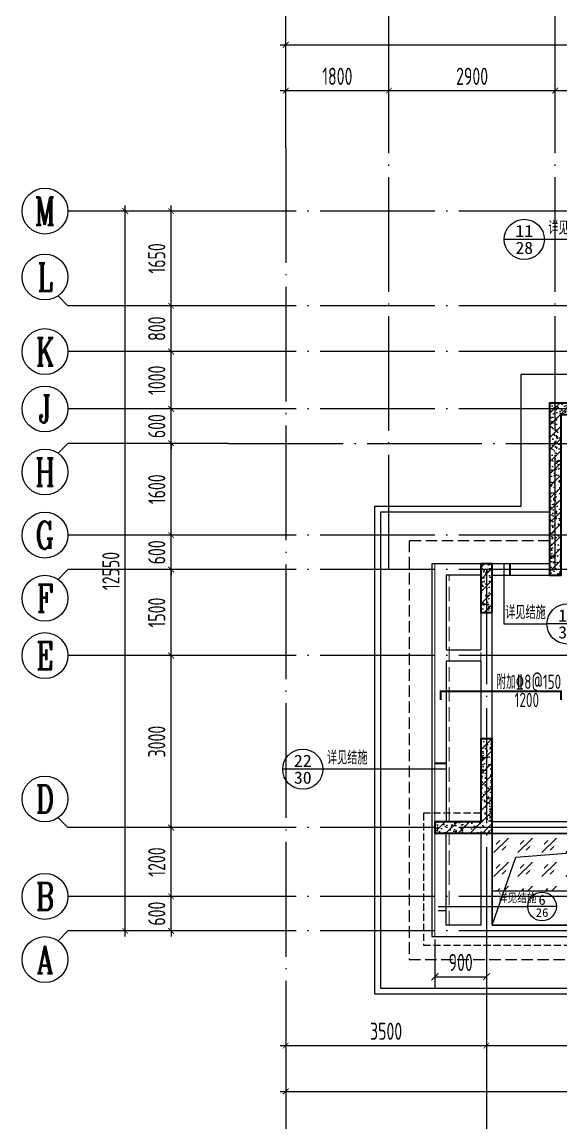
# Model space of a CAD drawing. Extents: x -668857 to 185752, y -270966 to 286822.
# Drawn here: x -210135 to -200735, y -217713 to -198517 of the extents above; entities that cross this region are included whole.
import ezdxf
from ezdxf.enums import TextEntityAlignment as Align

# ---------------------------------------------------------------- set-up
doc = ezdxf.new("R2010")
doc.units = 0
doc.header["$LTSCALE"] = 1000
for name, pattern in [('#P_--_20B1_001_t3$0$DASH', [0.35, 0.25, -0.1]), ('__DASH', [0.35, 0.25, -0.1]), ('DASH', [0.35, 0.25, -0.1]), ('DOTE', [2.42, 2, -0.2, 0.02, -0.2])]:
    doc.linetypes.add(name, pattern=pattern)
doc.layers.get('0').update_dxf_attribs({"linetype": 'CONTINUOUS'})
doc.layers.get('DEFPOINTS').update_dxf_attribs({"linetype": 'CONTINUOUS'})
for name, color, linetype in [('A-AXIS', 1, 'CONTINUOUS'), ('A-DOTE', 10, 'DOTE'), ('AXIS_NUM', 7, 'CONTINUOUS'), ('DIM_IDEN', 67, 'CONTINUOUS'), ('PUB_TEXT', 2, 'CONTINUOUS'), ('ROOF', 183, 'CONTINUOUS'), ('S-B板填充', 251, 'CONTINUOUS'), ('S-B板边线', 2, 'CONTINUOUS'), ('S-B板配筋', 6, 'CONTINUOUS'), ('S-B板配筋号', 7, 'CONTINUOUS'), ('S-D洞口', 4, 'CONTINUOUS'), ('S-L主梁线', 4, 'DASH'), ('S-Q墙填充', 252, 'CONTINUOUS'), ('S-Q墙实线', 6, 'CONTINUOUS'), ('S-Q墙标注', 3, 'CONTINUOUS'), ('S-Y一般标注', 3, 'CONTINUOUS'), ('看线', 251, 'CONTINUOUS')]:
    doc.layers.add(name, color=color, linetype=linetype)
doc.layers.add('平面-看线', color=45, linetype='CONTINUOUS', lineweight=15)
doc.styles.add('_TCH_AXIS', font='COMPLEX', dxfattribs={"bigfont": 'GBCBIG'})
doc.styles.add('_TCH_LABEL', font='simhei.ttf')
doc.styles.add('TSSD_Axis', font='complex.shx', dxfattribs={"width": 0.7, "bigfont": 'hztxt.shx'})
doc.styles.add('TSSD_DIMENSION', font='Tssdeng.shx', dxfattribs={"width": 0.7, "bigfont": 'tssdchn.shx'})
doc.styles.add('TSSD_REIN', font='tssdeng.shx', dxfattribs={"width": 0.7, "height": 300, "bigfont": 'tssdchn.shx'})
doc.styles.add('结构文字', font='zstxt.shx', dxfattribs={"width": 0.7, "bigfont": 'zshz.shx'})
doc.dimstyles.new('STRUCK', dxfattribs={"dimtxt": 400, "dimasz": 121, "dimexe": 200, "dimexo": 150, "dimgap": 115, "dimtad": 1, "dimdec": 0, "dimdsep": 46, "dimtxsty": '结构文字', "dimblk": 'ARCHTICK', "dimcen": 400, "dimclrd": 3, "dimclre": 3, "dimclrt": 7, "dimadec": 0, "dimazin": 0, "dimtfac": 1, "dimtdec": 0, "dimtix": 1, "dimtmove": 2, "dimatfit": 3, "dimldrblk": '_DIMX', "dimfxl": 1, "dimtolj": 1, "dimtzin": 0, "dimarcsym": 0})
doc.dimstyles.new('TSSD_100_100', dxfattribs={"dimtxt": 300, "dimasz": 100, "dimexe": 100, "dimexo": 250, "dimgap": 100, "dimtad": 1, "dimdec": 0, "dimzin": 0, "dimdsep": 46, "dimtxsty": 'TSSD_DIMENSION', "dimblk": 'ARCHTICK', "dimcen": 0, "dimdle": 100, "dimclrt": 7, "dimadec": 0, "dimazin": 0, "dimtfac": 1, "dimtdec": 0, "dimtix": 1, "dimtmove": 2, "dimatfit": 3, "dimldrblk": 'ARCHTICK', "dimfxl": 1, "dimtolj": 1, "dimtzin": 0, "dimarcsym": 0})
pattern_1 = [(50, (79242.38, 113232.59), (215.17805, -18.82564), [22.5, -247.5]), (355, (79242.38, 113232.6), (-41.6254, 225.6576), [18, -198]), (100.4514, (79260.31, 113231.02), (173.5528, 206.8319), [19.12206, -210.3426]), (46.1842, (79242.38, 113292.6), (320.1723, -49.6557), [33.75, -371.25]), (96.6356, (79269.06, 113288.45), (280.3988, 292.2354), [28.683, -315.5139]), (351.1842, (79242.38, 113292.6), (280.3986, 292.2356), [27, -297]), (21, (79272.38, 113277.59), (179.0721, -120.78567), [22.5, -247.5]), (326, (79272.38, 113277.6), (72.9946, 217.545), [18, -198]), (71.4514, (79287.3, 113267.52), (252.0668, 96.75915), [19.12206, -210.3426]), (37.5, (79242.38, 113232.59), (3.64796, 99.86816), [0, -195.6, 0, -201, 0, -198.75]), (7.5, (79242.38, 113232.59), (78.92086, 118.32351), [0, -114.6, 0, -191.1, 0, -75.75]), (327.5, (79175.48, 113232.59), (160.14673, -6.76646), [0, -75, 0, -234, 0, -310.5]), (317.5, (79145.48, 113232.59), (174.95585, 30.0315), [0, -97.5, 0, -155.4, 0, -220.5]), (45, (79242.38, 113232.59), (-106.066, 106.066), [])]

# ---------------------------------------------------------------- blocks, each defined once
blk = doc.blocks.new('_ArchTick')
at = {"color": 0, "linetype": 'ByBlock', "const_width": 0.15}
blk.add_lwpolyline([(-0.5, -0.5), (0.5, 0.5)], dxfattribs=at)
blk = doc.blocks.new('*D157')
at = {"layer": 'DEFPOINTS', "color": 0, "transparency": 16777216}
for p in [(6400, 19250), (4600, 18250), (6400, 18250)]:
    blk.add_point(p, dxfattribs=at)
at = {"layer": 'S-Y一般标注', "color": 0, "lineweight": -2, "transparency": 16777216}
for p, q in [((4500, 19250), (6500, 19250)), ((4600, 18500), (4600, 19350)), ((6400, 18500), (6400, 19350))]:
    blk.add_line(p, q, dxfattribs=at)
at = {"layer": 'S-Y一般标注', "color": 0, "lineweight": -2, "transparency": 16777216, "xscale": 100, "yscale": 100, "zscale": 100, "rotation": 180}
blk.add_blockref('_ArchTick', (4600, 19250), dxfattribs=at)
at = {"layer": 'S-Y一般标注', "color": 0, "lineweight": -2, "transparency": 16777216, "xscale": 100, "yscale": 100, "zscale": 100}
blk.add_blockref('_ArchTick', (6400, 19250), dxfattribs=at)
at = {"layer": 'S-Y一般标注', "color": 7, "transparency": 16777216, "insert": (5500, 19500), "char_height": 300, "attachment_point": 5, "style": 'TSSD_DIMENSION'}
blk.add_mtext('\\A1;1800', dxfattribs=at)
blk = doc.blocks.new('*D158')
at = {"layer": 'DEFPOINTS', "color": 0, "transparency": 16777216}
for p in [(9300, 19250), (6400, 18250), (9300, 18250)]:
    blk.add_point(p, dxfattribs=at)
at = {"layer": 'S-Y一般标注', "color": 0, "lineweight": -2, "transparency": 16777216}
for p, q in [((6300, 19250), (9400, 19250)), ((6400, 18500), (6400, 19350)), ((9300, 18500), (9300, 19350))]:
    blk.add_line(p, q, dxfattribs=at)
at = {"layer": 'S-Y一般标注', "color": 0, "lineweight": -2, "transparency": 16777216, "xscale": 100, "yscale": 100, "zscale": 100, "rotation": 180}
blk.add_blockref('_ArchTick', (6400, 19250), dxfattribs=at)
at = {"layer": 'S-Y一般标注', "color": 0, "lineweight": -2, "transparency": 16777216, "xscale": 100, "yscale": 100, "zscale": 100}
blk.add_blockref('_ArchTick', (9300, 19250), dxfattribs=at)
at = {"layer": 'S-Y一般标注', "color": 7, "transparency": 16777216, "insert": (7850, 19500), "char_height": 300, "attachment_point": 5, "style": 'TSSD_DIMENSION'}
blk.add_mtext('\\A1;2900', dxfattribs=at)
blk = doc.blocks.new('*D159')
at = {"layer": 'DEFPOINTS', "color": 0, "transparency": 16777216}
for p in [(11100, 19250), (9300, 18250), (11100, 18250)]:
    blk.add_point(p, dxfattribs=at)
at = {"layer": 'S-Y一般标注', "color": 0, "lineweight": -2, "transparency": 16777216}
for p, q in [((9200, 19250), (11200, 19250)), ((9300, 18500), (9300, 19350)), ((11100, 18500), (11100, 19350))]:
    blk.add_line(p, q, dxfattribs=at)
at = {"layer": 'S-Y一般标注', "color": 0, "lineweight": -2, "transparency": 16777216, "xscale": 100, "yscale": 100, "zscale": 100, "rotation": 180}
blk.add_blockref('_ArchTick', (9300, 19250), dxfattribs=at)
at = {"layer": 'S-Y一般标注', "color": 0, "lineweight": -2, "transparency": 16777216, "xscale": 100, "yscale": 100, "zscale": 100}
blk.add_blockref('_ArchTick', (11100, 19250), dxfattribs=at)
at = {"layer": 'S-Y一般标注', "color": 7, "transparency": 16777216, "insert": (10200, 19500), "char_height": 300, "attachment_point": 5, "style": 'TSSD_DIMENSION'}
blk.add_mtext('\\A1;1800', dxfattribs=at)
blk = doc.blocks.new('*D179')
at = {"layer": 'DEFPOINTS', "color": 0, "transparency": 16777216}
for p in [(54600, 20050), (4600, 18250), (54600, 18250)]:
    blk.add_point(p, dxfattribs=at)
at = {"layer": 'S-Y一般标注', "color": 0, "lineweight": -2, "transparency": 16777216}
for p, q in [((4500, 20050), (54700, 20050)), ((4600, 18500), (4600, 20150)), ((54600, 18500), (54600, 20150))]:
    blk.add_line(p, q, dxfattribs=at)
at = {"layer": 'S-Y一般标注', "color": 0, "lineweight": -2, "transparency": 16777216, "xscale": 100, "yscale": 100, "zscale": 100, "rotation": 180}
blk.add_blockref('_ArchTick', (4600, 20050), dxfattribs=at)
at = {"layer": 'S-Y一般标注', "color": 0, "lineweight": -2, "transparency": 16777216, "xscale": 100, "yscale": 100, "zscale": 100}
blk.add_blockref('_ArchTick', (54600, 20050), dxfattribs=at)
at = {"layer": 'S-Y一般标注', "color": 7, "transparency": 16777216, "insert": (29600, 20300), "char_height": 300, "attachment_point": 5, "style": 'TSSD_DIMENSION'}
blk.add_mtext('\\A1;50000', dxfattribs=at)
blk = doc.blocks.new('ts_axno')
at = {"color": 0, "linetype": 'ByBlock', "lineweight": -2}
blk.add_circle((0, 0), 0.5, dxfattribs=at)
at = {"color": 0, "linetype": 'ByBlock', "lineweight": -2, "style": 'TSSD_Axis', "width": 0.7}
blk.add_attdef('A', text='', height=0.6, dxfattribs=at).set_placement((0, 0), align=Align.MIDDLE_CENTER)
blk = doc.blocks.new('*D180')
at = {"layer": 'DEFPOINTS', "color": 0, "transparency": 16777216}
for p in [(2600, 5200), (3600, 5200), (3600, 4600)]:
    blk.add_point(p, dxfattribs=at)
at = {"layer": 'S-Y一般标注', "color": 0, "lineweight": -2, "transparency": 16777216}
for p, q in [((3350, 5200), (2500, 5200)), ((2600, 5200), (2600, 5300)), ((2600, 4600), (2600, 5200)), ((3350, 4600), (2500, 4600)), ((2600, 4600), (2600, 4500))]:
    blk.add_line(p, q, dxfattribs=at)
at = {"layer": 'S-Y一般标注', "color": 0, "lineweight": -2, "transparency": 16777216, "xscale": 100, "yscale": 100, "zscale": 100}
for p, rotation in [((2600, 5200), 270), ((2600, 4600), 90)]:
    blk.add_blockref('_ArchTick', p, dxfattribs=dict(at, rotation=rotation))
at = {"layer": 'S-Y一般标注', "color": 7, "transparency": 16777216, "insert": (2350, 4900), "char_height": 300, "attachment_point": 5, "rotation": 90, "style": 'TSSD_DIMENSION'}
blk.add_mtext('\\A1;600', dxfattribs=at)
blk = doc.blocks.new('*D181')
at = {"layer": 'DEFPOINTS', "color": 0, "transparency": 16777216}
for p in [(2600, 10900), (3600, 10900), (3600, 9400)]:
    blk.add_point(p, dxfattribs=at)
at = {"layer": 'S-Y一般标注', "color": 0, "lineweight": -2, "transparency": 16777216}
for p, q in [((2600, 9300), (2600, 11000)), ((3350, 10900), (2500, 10900)), ((3350, 9400), (2500, 9400))]:
    blk.add_line(p, q, dxfattribs=at)
at = {"layer": 'S-Y一般标注', "color": 0, "lineweight": -2, "transparency": 16777216, "xscale": 100, "yscale": 100, "zscale": 100}
for p, rotation in [((2600, 10900), 90), ((2600, 9400), 270)]:
    blk.add_blockref('_ArchTick', p, dxfattribs=dict(at, rotation=rotation))
at = {"layer": 'S-Y一般标注', "color": 7, "transparency": 16777216, "insert": (2350, 10150), "char_height": 300, "attachment_point": 5, "rotation": 90, "style": 'TSSD_DIMENSION'}
blk.add_mtext('\\A1;1500', dxfattribs=at)
blk = doc.blocks.new('*D182')
at = {"layer": 'DEFPOINTS', "color": 0, "transparency": 16777216}
for p in [(2600, 11500), (3600, 11500), (3600, 10900)]:
    blk.add_point(p, dxfattribs=at)
at = {"layer": 'S-Y一般标注', "color": 0, "lineweight": -2, "transparency": 16777216}
for p, q in [((2600, 11500), (2600, 11600)), ((3350, 11500), (2500, 11500)), ((2600, 10900), (2600, 11500)), ((3350, 10900), (2500, 10900)), ((2600, 10900), (2600, 10800))]:
    blk.add_line(p, q, dxfattribs=at)
at = {"layer": 'S-Y一般标注', "color": 0, "lineweight": -2, "transparency": 16777216, "xscale": 100, "yscale": 100, "zscale": 100}
for p, rotation in [((2600, 11500), 270), ((2600, 10900), 90)]:
    blk.add_blockref('_ArchTick', p, dxfattribs=dict(at, rotation=rotation))
at = {"layer": 'S-Y一般标注', "color": 7, "transparency": 16777216, "insert": (2350, 11200), "char_height": 300, "attachment_point": 5, "rotation": 90, "style": 'TSSD_DIMENSION'}
blk.add_mtext('\\A1;600', dxfattribs=at)
blk = doc.blocks.new('*D183')
at = {"layer": 'DEFPOINTS', "color": 0, "transparency": 16777216}
for p in [(2600, 13100), (3600, 13100), (3600, 11500)]:
    blk.add_point(p, dxfattribs=at)
at = {"layer": 'S-Y一般标注', "color": 0, "lineweight": -2, "transparency": 16777216}
for p, q in [((3350, 13100), (2500, 13100)), ((2600, 11400), (2600, 13200)), ((3350, 11500), (2500, 11500))]:
    blk.add_line(p, q, dxfattribs=at)
at = {"layer": 'S-Y一般标注', "color": 0, "lineweight": -2, "transparency": 16777216, "xscale": 100, "yscale": 100, "zscale": 100}
for p, rotation in [((2600, 13100), 90), ((2600, 11500), 270)]:
    blk.add_blockref('_ArchTick', p, dxfattribs=dict(at, rotation=rotation))
at = {"layer": 'S-Y一般标注', "color": 7, "transparency": 16777216, "insert": (2350, 12300), "char_height": 300, "attachment_point": 5, "rotation": 90, "style": 'TSSD_DIMENSION'}
blk.add_mtext('\\A1;1600', dxfattribs=at)
blk = doc.blocks.new('*D184')
at = {"layer": 'DEFPOINTS', "color": 0, "transparency": 16777216}
for p in [(2600, 13700), (3600, 13700), (3600, 13100)]:
    blk.add_point(p, dxfattribs=at)
at = {"layer": 'S-Y一般标注', "color": 0, "lineweight": -2, "transparency": 16777216}
for p, q in [((3350, 13700), (2500, 13700)), ((2600, 13700), (2600, 13800)), ((2600, 13100), (2600, 13700)), ((3350, 13100), (2500, 13100)), ((2600, 13100), (2600, 13000))]:
    blk.add_line(p, q, dxfattribs=at)
at = {"layer": 'S-Y一般标注', "color": 0, "lineweight": -2, "transparency": 16777216, "xscale": 100, "yscale": 100, "zscale": 100}
for p, rotation in [((2600, 13700), 270), ((2600, 13100), 90)]:
    blk.add_blockref('_ArchTick', p, dxfattribs=dict(at, rotation=rotation))
at = {"layer": 'S-Y一般标注', "color": 7, "transparency": 16777216, "insert": (2350, 13400), "char_height": 300, "attachment_point": 5, "rotation": 90, "style": 'TSSD_DIMENSION'}
blk.add_mtext('\\A1;600', dxfattribs=at)
blk = doc.blocks.new('*D185')
at = {"layer": 'DEFPOINTS', "color": 0, "transparency": 16777216}
for p in [(2600, 14700), (3600, 14700), (3600, 13700)]:
    blk.add_point(p, dxfattribs=at)
at = {"layer": 'S-Y一般标注', "color": 0, "lineweight": -2, "transparency": 16777216}
for p, q in [((2600, 13600), (2600, 14800)), ((3350, 14700), (2500, 14700)), ((3350, 13700), (2500, 13700))]:
    blk.add_line(p, q, dxfattribs=at)
at = {"layer": 'S-Y一般标注', "color": 0, "lineweight": -2, "transparency": 16777216, "xscale": 100, "yscale": 100, "zscale": 100}
for p, rotation in [((2600, 14700), 90), ((2600, 13700), 270)]:
    blk.add_blockref('_ArchTick', p, dxfattribs=dict(at, rotation=rotation))
at = {"layer": 'S-Y一般标注', "color": 7, "transparency": 16777216, "insert": (2350, 14200), "char_height": 300, "attachment_point": 5, "rotation": 90, "style": 'TSSD_DIMENSION'}
blk.add_mtext('\\A1;1000', dxfattribs=at)
blk = doc.blocks.new('*D186')
at = {"layer": 'DEFPOINTS', "color": 0, "transparency": 16777216}
for p in [(1800, 17150), (3600, 17150), (3600, 4600)]:
    blk.add_point(p, dxfattribs=at)
at = {"layer": 'S-Y一般标注', "color": 0, "lineweight": -2, "transparency": 16777216}
for p, q in [((3350, 17150), (1700, 17150)), ((1800, 4500), (1800, 17250)), ((3350, 4600), (1700, 4600))]:
    blk.add_line(p, q, dxfattribs=at)
at = {"layer": 'S-Y一般标注', "color": 0, "lineweight": -2, "transparency": 16777216, "xscale": 100, "yscale": 100, "zscale": 100}
for p, rotation in [((1800, 17150), 90), ((1800, 4600), 270)]:
    blk.add_blockref('_ArchTick', p, dxfattribs=dict(at, rotation=rotation))
at = {"layer": 'S-Y一般标注', "color": 7, "transparency": 16777216, "insert": (1550, 10875), "char_height": 300, "attachment_point": 5, "rotation": 90, "style": 'TSSD_DIMENSION'}
blk.add_mtext('\\A1;12550', dxfattribs=at)
blk = doc.blocks.new('*D187')
at = {"layer": 'DEFPOINTS', "color": 0, "transparency": 16777216}
for p in [(2600, 15500), (3600, 15500), (3600, 14700)]:
    blk.add_point(p, dxfattribs=at)
at = {"layer": 'S-Y一般标注', "color": 0, "lineweight": -2, "transparency": 16777216}
for p, q in [((2600, 14600), (2600, 15600)), ((3350, 15500), (2500, 15500)), ((3350, 14700), (2500, 14700))]:
    blk.add_line(p, q, dxfattribs=at)
at = {"layer": 'S-Y一般标注', "color": 0, "lineweight": -2, "transparency": 16777216, "xscale": 100, "yscale": 100, "zscale": 100}
for p, rotation in [((2600, 15500), 90), ((2600, 14700), 270)]:
    blk.add_blockref('_ArchTick', p, dxfattribs=dict(at, rotation=rotation))
at = {"layer": 'S-Y一般标注', "color": 7, "transparency": 16777216, "insert": (2350, 15100), "char_height": 300, "attachment_point": 5, "rotation": 90, "style": 'TSSD_DIMENSION'}
blk.add_mtext('\\A1;800', dxfattribs=at)
blk = doc.blocks.new('*D188')
at = {"layer": 'DEFPOINTS', "color": 0, "transparency": 16777216}
for p in [(2600, 6400), (3600, 6400), (3600, 5200)]:
    blk.add_point(p, dxfattribs=at)
at = {"layer": 'S-Y一般标注', "color": 0, "lineweight": -2, "transparency": 16777216}
for p, q in [((3350, 6400), (2500, 6400)), ((2600, 5100), (2600, 6500)), ((3350, 5200), (2500, 5200))]:
    blk.add_line(p, q, dxfattribs=at)
at = {"layer": 'S-Y一般标注', "color": 0, "lineweight": -2, "transparency": 16777216, "xscale": 100, "yscale": 100, "zscale": 100}
for p, rotation in [((2600, 6400), 90), ((2600, 5200), 270)]:
    blk.add_blockref('_ArchTick', p, dxfattribs=dict(at, rotation=rotation))
at = {"layer": 'S-Y一般标注', "color": 7, "transparency": 16777216, "insert": (2350, 5800), "char_height": 300, "attachment_point": 5, "rotation": 90, "style": 'TSSD_DIMENSION'}
blk.add_mtext('\\A1;1200', dxfattribs=at)
blk = doc.blocks.new('*D189')
at = {"layer": 'DEFPOINTS', "color": 0, "transparency": 16777216}
for p in [(2600, 9400), (3600, 9400), (3600, 6400)]:
    blk.add_point(p, dxfattribs=at)
at = {"layer": 'S-Y一般标注', "color": 0, "lineweight": -2, "transparency": 16777216}
for p, q in [((2600, 6300), (2600, 9500)), ((3350, 9400), (2500, 9400)), ((3350, 6400), (2500, 6400))]:
    blk.add_line(p, q, dxfattribs=at)
at = {"layer": 'S-Y一般标注', "color": 0, "lineweight": -2, "transparency": 16777216, "xscale": 100, "yscale": 100, "zscale": 100}
for p, rotation in [((2600, 9400), 90), ((2600, 6400), 270)]:
    blk.add_blockref('_ArchTick', p, dxfattribs=dict(at, rotation=rotation))
at = {"layer": 'S-Y一般标注', "color": 7, "transparency": 16777216, "insert": (2350, 7900), "char_height": 300, "attachment_point": 5, "rotation": 90, "style": 'TSSD_DIMENSION'}
blk.add_mtext('\\A1;3000', dxfattribs=at)
blk = doc.blocks.new('*D194')
at = {"layer": 'DEFPOINTS', "color": 0, "transparency": 16777216}
for p in [(8100, 3600), (13900, 3600), (13900, 2600)]:
    blk.add_point(p, dxfattribs=at)
at = {"layer": 'S-Y一般标注', "color": 0, "lineweight": -2, "transparency": 16777216}
for p, q in [((8100, 3350), (8100, 2500)), ((13900, 3350), (13900, 2500)), ((8000, 2600), (14000, 2600))]:
    blk.add_line(p, q, dxfattribs=at)
at = {"layer": 'S-Y一般标注', "color": 0, "lineweight": -2, "transparency": 16777216, "xscale": 100, "yscale": 100, "zscale": 100, "rotation": 180}
blk.add_blockref('_ArchTick', (8100, 2600), dxfattribs=at)
at = {"layer": 'S-Y一般标注', "color": 0, "lineweight": -2, "transparency": 16777216, "xscale": 100, "yscale": 100, "zscale": 100}
blk.add_blockref('_ArchTick', (13900, 2600), dxfattribs=at)
at = {"layer": 'S-Y一般标注', "color": 7, "transparency": 16777216, "insert": (11000, 2850), "char_height": 300, "attachment_point": 5, "style": 'TSSD_DIMENSION'}
blk.add_mtext('\\A1;5800', dxfattribs=at)
blk = doc.blocks.new('*D202')
at = {"layer": 'DEFPOINTS', "color": 0, "transparency": 16777216}
for p in [(4600, 3600), (54600, 3600), (54600, 1800)]:
    blk.add_point(p, dxfattribs=at)
at = {"layer": 'S-Y一般标注', "color": 0, "lineweight": -2, "transparency": 16777216}
for p, q in [((4600, 3350), (4600, 1700)), ((54600, 3350), (54600, 1700)), ((4500, 1800), (54700, 1800))]:
    blk.add_line(p, q, dxfattribs=at)
at = {"layer": 'S-Y一般标注', "color": 0, "lineweight": -2, "transparency": 16777216, "xscale": 100, "yscale": 100, "zscale": 100, "rotation": 180}
blk.add_blockref('_ArchTick', (4600, 1800), dxfattribs=at)
at = {"layer": 'S-Y一般标注', "color": 0, "lineweight": -2, "transparency": 16777216, "xscale": 100, "yscale": 100, "zscale": 100}
blk.add_blockref('_ArchTick', (54600, 1800), dxfattribs=at)
at = {"layer": 'S-Y一般标注', "color": 7, "transparency": 16777216, "insert": (29600, 2050), "char_height": 300, "attachment_point": 5, "style": 'TSSD_DIMENSION'}
blk.add_mtext('\\A1;50000', dxfattribs=at)
blk = doc.blocks.new('*D204')
at = {"layer": 'DEFPOINTS', "color": 0, "transparency": 16777216}
for p in [(4600, 3600), (8100, 3600), (8100, 2600)]:
    blk.add_point(p, dxfattribs=at)
at = {"layer": 'S-Y一般标注', "color": 0, "lineweight": -2, "transparency": 16777216}
for p, q in [((4600, 3350), (4600, 2500)), ((8100, 3350), (8100, 2500)), ((4500, 2600), (8200, 2600))]:
    blk.add_line(p, q, dxfattribs=at)
at = {"layer": 'S-Y一般标注', "color": 0, "lineweight": -2, "transparency": 16777216, "xscale": 100, "yscale": 100, "zscale": 100, "rotation": 180}
blk.add_blockref('_ArchTick', (4600, 2600), dxfattribs=at)
at = {"layer": 'S-Y一般标注', "color": 0, "lineweight": -2, "transparency": 16777216, "xscale": 100, "yscale": 100, "zscale": 100}
blk.add_blockref('_ArchTick', (8100, 2600), dxfattribs=at)
at = {"layer": 'S-Y一般标注', "color": 7, "transparency": 16777216, "insert": (6350, 2850), "char_height": 300, "attachment_point": 5, "style": 'TSSD_DIMENSION'}
blk.add_mtext('\\A1;3500', dxfattribs=at)
blk = doc.blocks.new('*D218')
at = {"layer": 'DEFPOINTS', "color": 0, "transparency": 16777216}
for p in [(2600, 17150), (3600, 17150), (3600, 15500)]:
    blk.add_point(p, dxfattribs=at)
at = {"layer": 'S-Y一般标注', "color": 0, "lineweight": -2, "transparency": 16777216}
for p, q in [((3350, 17150), (2500, 17150)), ((2600, 15400), (2600, 17250)), ((3350, 15500), (2500, 15500))]:
    blk.add_line(p, q, dxfattribs=at)
at = {"layer": 'S-Y一般标注', "color": 0, "lineweight": -2, "transparency": 16777216, "xscale": 100, "yscale": 100, "zscale": 100}
for p, rotation in [((2600, 17150), 90), ((2600, 15500), 270)]:
    blk.add_blockref('_ArchTick', p, dxfattribs=dict(at, rotation=rotation))
at = {"layer": 'S-Y一般标注', "color": 7, "transparency": 16777216, "insert": (2350, 16325), "char_height": 300, "attachment_point": 5, "rotation": 90, "style": 'TSSD_DIMENSION'}
blk.add_mtext('\\A1;1650', dxfattribs=at)
blk = doc.blocks.new('20210731.05472099')
at = {"layer": 'ROOF', "ltscale": 0.8}
for points in [[(21200, 3000), (21200, 8000), (19350, 8000), (19350, 10800), (15850, 10800), (15850, 12600), (13750, 12600), (13750, 14250), (8150, 14250), (8150, 12600), (6050, 12600), (6050, 10800), (2550, 10800), (2550, 8500), (1850, 8500)], [(8850, 12100), (8850, 13550), (13050, 13550), (13050, 12100), (12250, 12100), (12250, 9500), (14250, 9500), (14250, 10100), (18650, 10100), (18650, 7300), (20500, 7300), (20500, 3000), (14050, 3000), (14050, 1200), (7850, 1200), (7850, 3000), (2050, 3000), (2050, 7300), (3250, 7300), (3250, 10100), (4850, 10100), (4850, 7300), (9600, 7300)], [(1850, 8500), (0, 8500), (0, 4000), (0, 4000), (0, 0), (21900, 0), (21900, 1200), (23450, 1200)], [(3050, 8400), (100, 8400), (100, 100), (21800, 100), (21800, 1300), (23450, 1300)], [(3050, 8400), (3050, 7500), (1850, 7500)], [(1850, 7500), (1000, 7500), (1000, 1000), (1850, 1000)], [(1850, 7300), (1250, 7300), (1250, 6000), (1850, 6000)], [(1850, 7300), (1850, 6000)], [(1250, 5800), (1250, 3000), (1850, 3000)], [(1850, 5800), (1250, 5800)], [(1850, 5800), (1850, 3000)], [(1850, 1000), (20900, 1000), (20900, 3000), (21200, 3000)], [(1850, 1200), (1250, 1200), (1250, 2800), (1850, 2800)], [(1850, 2800), (1850, 1200)]]:
    blk.add_lwpolyline(points, dxfattribs=at)
at = {"layer": 'ROOF', "linetype": '__DASH', "ltscale": 0.8}
blk.add_lwpolyline([(3050, 7900), (600, 7900), (600, 600), (21300, 600), (21300, 1800), (23450, 1800)], dxfattribs=at)
at = {"layer": 'ROOF', "ltscale": 0.8}
blk.add_lwpolyline([(7650, 1200), (2050, 1200), (2050, 2800), (7650, 2800)], close=True, dxfattribs=at)
at = {"layer": '平面-看线', "linetype": 'DASH', "ltscale": 0.8}
blk.add_lwpolyline([(20900, 3000), (20700, 3000), (20700, 7500), (18850, 7500), (18850, 10300), (15350, 10300), (15350, 12100), (13250, 12100), (13250, 13750), (8650, 13750), (8650, 12100), (6550, 12100), (6550, 10300), (3050, 10300), (3050, 8400)], dxfattribs=at)
at = {"layer": '看线', "color": 202, "linetype": '#P_--_20B1_001_t3$0$DASH', "ltscale": 0.5}
blk.add_lwpolyline([(1850, 3150), (850, 3150), (850, 850), (21050, 850), (21050, 2050), (23450, 2050)], dxfattribs=at)
blk = doc.blocks.new('20210807.15294921')
at = {"layer": 'S-Q墙填充'}
h = blk.add_hatch(dxfattribs=at)
h.set_pattern_fill('ARMORED', color=252, scale=30, style=0)
h.set_pattern_definition(pattern_1)
h.paths.add_polyline_path([(63116, 65940), (63466, 65940), (63466, 66140), (62916, 66140), (62916, 63140), (63116, 63140)])
h = blk.add_hatch(dxfattribs=at)
h.set_pattern_fill('ARMORED', color=252, scale=30, style=0)
h.set_pattern_definition(pattern_1)
h.paths.add_polyline_path([(61916, 62490), (61916, 63340), (61716, 63340), (61716, 62490)])
h = blk.add_hatch(dxfattribs=at)
h.set_pattern_fill('ARMORED', color=252, scale=30, style=0)
h.set_pattern_definition(pattern_1)
h.paths.add_polyline_path([(61716, 58840), (60916, 58840), (60916, 58640), (61916, 58640), (61916, 60290), (61716, 60290)])
at = {"layer": 'S-L主梁线', "linetype": 'ByBlock', "lineweight": 18}
for p, q in [((60916, 63340), (60916, 58840)), ((61716, 63340), (60916, 63340)), ((62916, 63340), (61916, 63340)), ((60916, 58640), (60916, 56840)), ((60916, 56840), (61816, 56840)), ((61816, 56840), (67616, 56840))]:
    blk.add_line(p, q, dxfattribs=at)
at = {"layer": 'S-L主梁线', "linetype": '__DASH', "lineweight": 18}
for p, q in [((61166, 58840), (61166, 63140)), ((61166, 63140), (61716, 63140)), ((61916, 63140), (62916, 63140)), ((61716, 62490), (61716, 60290)), ((61916, 60290), (61916, 62490)), ((67516, 58840), (61916, 58840)), ((61166, 57040), (61166, 58640)), ((61716, 58640), (61716, 57040)), ((61916, 57040), (61916, 58640)), ((61916, 58640), (67516, 58640)), ((61716, 57040), (61166, 57040)), ((67516, 57040), (61916, 57040))]:
    blk.add_line(p, q, dxfattribs=at)
at = {"layer": 'S-Q墙实线', "lineweight": 35}
for points in [[(63116, 65940), (63466, 65940), (63466, 66140), (62916, 66140), (62916, 63140), (63116, 63140)], [(61916, 62490), (61916, 63340), (61716, 63340), (61716, 62490)], [(61716, 58840), (60916, 58840), (60916, 58640), (61916, 58640), (61916, 60290), (61716, 60290)]]:
    blk.add_lwpolyline(points, close=True, dxfattribs=at)
blk = doc.blocks.new('20210807.17474961')
at = {"layer": 'S-B板配筋', "lineweight": 35, "const_width": 35}
for points in [[(40161, 83220), (40161, 83370), (43411, 83370), (43411, 83220)], [(34861, 81871), (34861, 82021), (36961, 82021), (36961, 81871)], [(40161, 81871), (40161, 82021), (42761, 82021), (42761, 81871)]]:
    blk.add_lwpolyline(points, dxfattribs=at)
at = {"layer": 'S-B板配筋号', "color": 1, "style": 'TSSD_REIN', "width": 0.7}
for p in [(40124, 83410), (35838, 82062), (41638, 82062)]:
    blk.add_text('附加%%1328@150', height=250, dxfattribs=at).set_placement(p)
at = {"layer": 'S-B板配筋号', "style": 'TSSD_REIN', "width": 0.7}
for p in [(40738, 83367), (36366, 81996), (40738, 82018), (42166, 81996)]:
    blk.add_text('1200', height=250, dxfattribs=at).set_placement(p, align=Align.TOP_CENTER)
blk = doc.blocks.new('*D2787')
at = {"layer": 'DEFPOINTS', "color": 0, "transparency": 16777216}
for p in [(-202935, -214363), (-202035, -214363), (-202035, -215163)]:
    blk.add_point(p, dxfattribs=at)
at = {"layer": 'S-Q墙标注', "color": 3, "lineweight": -2, "transparency": 16777216}
for p, q in [((-202935, -214513), (-202935, -215363)), ((-202035, -214513), (-202035, -215363)), ((-202935, -215163), (-202035, -215163))]:
    blk.add_line(p, q, dxfattribs=at)
at = {"layer": 'S-Q墙标注', "color": 3, "lineweight": -2, "transparency": 16777216, "xscale": 121, "yscale": 121, "zscale": 121, "rotation": 180}
blk.add_blockref('_ArchTick', (-202935, -215163), dxfattribs=at)
at = {"layer": 'S-Q墙标注', "color": 3, "lineweight": -2, "transparency": 16777216, "xscale": 121, "yscale": 121, "zscale": 121}
blk.add_blockref('_ArchTick', (-202035, -215163), dxfattribs=at)
at = {"layer": 'S-Q墙标注', "color": 7, "transparency": 16777216, "insert": (-202485, -214913), "char_height": 300, "attachment_point": 5, "style": 'TSSD_REIN'}
blk.add_mtext('\\A1;900', dxfattribs=at)
blk = doc.blocks.new('_DIMX')
blk.add_line((-150, 0), (150, 0))
at = {"const_width": 50}
blk.add_lwpolyline([(-70, -70), (70, 70)], dxfattribs=at)
blk = doc.blocks.new('20210811.10013268')
at = {"layer": 'DIM_IDEN'}
for p, q in [((11798, 16753), (12707, 16753)), ((11798, 14955), (11798, 16753)), ((13407, 16753), (12707, 16753)), ((8532, 16253), (7832, 16253)), ((9441, 16253), (8532, 16253)), ((9441, 13305), (9441, 16253)), ((15665, 16253), (16574, 16253)), ((15665, 13305), (15665, 16253)), ((17274, 16253), (16574, 16253)), ((4563, 14561), (3863, 14561)), ((5472, 14561), (4563, 14561)), ((5472, 11505), (5472, 14561)), ((6698, 14561), (5998, 14561)), ((7383, 14561), (6698, 14561)), ((7383, 11505), (7383, 14561)), ((17723, 14561), (18408, 14561)), ((17723, 11505), (17723, 14561)), ((19108, 14561), (18408, 14561)), ((19634, 14561), (20543, 14561)), ((19634, 11505), (19634, 14561)), ((21243, 14561), (20543, 14561)), ((10253, 14036), (10507, 14036)), ((10507, 14036), (11278, 14036)), ((11978, 14036), (11278, 14036)), ((13828, 14036), (13128, 14036)), ((14599, 14036), (13828, 14036)), ((14853, 14036), (14599, 14036)), ((3859, 8905), (3859, 7856)), ((21325, 8905), (21325, 8154)), ((20417, 8154), (19717, 8154)), ((21325, 8154), (20417, 8154)), ((3859, 7856), (4609, 7856)), ((5309, 7856), (4609, 7856)), ((22103, 5679), (23279, 5679)), ((23279, 5679), (23587, 5679)), ((24287, 5679), (23587, 5679)), ((24953, 5679), (25792, 5679)), ((25792, 5679), (26100, 5679)), ((26800, 5679), (26100, 5679)), ((700, 5323), (0, 5323)), ((1677, 5323), (700, 5323)), ((2853, 5323), (1677, 5323)), ((23663, 3805), (23663, 2116)), ((2710, 2930), (3157, 2930)), ((3157, 2930), (4273, 2930)), ((4773, 2930), (4273, 2930)), ((20833, 2930), (20333, 2930)), ((21949, 2930), (20833, 2930)), ((22396, 2930), (21949, 2930)), ((7626, 2605), (7626, 1400)), ((9449, 2595), (9449, 1400)), ((11428, 2605), (11428, 1400)), ((13678, 2605), (13678, 1400)), ((15683, 2595), (15683, 1400)), ((17480, 2605), (17480, 1400)), ((23663, 2116), (24572, 2116)), ((25272, 2116), (24572, 2116)), ((6717, 1400), (6017, 1400)), ((7626, 1400), (6717, 1400)), ((8540, 1400), (7840, 1400)), ((9449, 1400), (8540, 1400)), ((10519, 1400), (9819, 1400)), ((11428, 1400), (10519, 1400)), ((13678, 1400), (14587, 1400)), ((15287, 1400), (14587, 1400)), ((15683, 1400), (16592, 1400)), ((17292, 1400), (16592, 1400)), ((17480, 1400), (18389, 1400)), ((19089, 1400), (18389, 1400))]:
    blk.add_line(p, q, dxfattribs=at)
for points, const_width in [([(11903, 14955), (11903, 15155)], 35), ([(10253, 13931), (10453, 13931)], 35), ([(14853, 13931), (14653, 13931)], 35), ([(9336, 13305), (9336, 13505)], 35), ([(15770, 13305), (15770, 13505)], 35), ([(5367, 11505), (5367, 11705)], 35), ([(7278, 11505), (7278, 11705)], 35), ([(17828, 11505), (17828, 11705)], 35), ([(19739, 11505), (19739, 11705)], 35), ([(3964, 8905), (3964, 8705)], 35), ([(21220, 8905), (21220, 8705)], 35), ([(22103, 5574), (22303, 5574)], 35), ([(24953, 5574), (25153, 5574)], 35), ([(2853, 5428), (2653, 5428)], 35), ([(23768, 3805), (23768, 3605)], 35), ([(2710, 2855), (2853, 2855)], 25), ([(22396, 2855), (22253, 2855)], 25), ([(7521, 2605), (7521, 2405)], 35), ([(9344, 2595), (9344, 2395)], 35), ([(11323, 2605), (11323, 2405)], 35), ([(13783, 2605), (13783, 2405)], 35), ([(15788, 2595), (15788, 2395)], 35), ([(17585, 2605), (17585, 2405)], 35)]:
    blk.add_lwpolyline(points, dxfattribs=dict(at, const_width=const_width))
for centre, radius in [((13057, 16753), 350), ((8182, 16253), 350), ((16924, 16253), 350), ((4213, 14561), 350), ((6348, 14561), 350), ((18758, 14561), 350), ((20893, 14561), 350), ((11628, 14036), 350), ((13478, 14036), 350), ((20067, 8154), 350), ((4959, 7856), 350), ((23937, 5679), 350), ((26450, 5679), 350), ((350, 5323), 350), ((4523, 2930), 250), ((20583, 2930), 250), ((24922, 2116), 350), ((6367, 1400), 350), ((8190, 1400), 350), ((10169, 1400), 350), ((14937, 1400), 350), ((16942, 1400), 350), ((18739, 1400), 350)]:
    blk.add_circle(centre, radius, dxfattribs=at)
at = {"layer": 'PUB_TEXT', "style": '_TCH_AXIS'}
for height, p in [(236.3, (11977, 16836)), (236.3, (8602, 16336)), (236.3, (15844, 16336)), (236.3, (4633, 14645)), (236.3, (6768, 14645)), (236.3, (17679, 14645)), (236.3, (19814, 14645)), (236.3, (10549, 14119)), (236.3, (13898, 14119)), (236.3, (20487, 8237)), (236.3, (3880, 7940)), (236.3, (22857, 5762)), (236.3, (25370, 5762)), (236.3, (770, 5406)), (168.8, (3752, 2989)), (168.8, (20883, 2989)), (236.3, (23843, 2199)), (236.3, (6787, 1483)), (236.3, (8610, 1483)), (236.3, (10589, 1483)), (236.3, (13858, 1483)), (236.3, (15862, 1483)), (236.3, (17660, 1483))]:
    blk.add_text('详见结施', height=height, dxfattribs=at).set_placement(p)
at = {"layer": 'PUB_TEXT', "style": '_TCH_LABEL'}
for s, height, width, p, p2 in [('13', 212.7, 1.00565, (12903, 16794), (13211, 16794)), ('29', 212.7, 1.00565, (12903, 16500), (13211, 16500)), ('12', 211.6, 1.022989, (8027, 16294), (8338, 16294)), ('12', 211.6, 1.022989, (16768, 16294), (17079, 16294)), ('29', 212.7, 1.00565, (8028, 16000), (8336, 16000)), ('29', 212.7, 1.00565, (16770, 16000), (17078, 16000)), ('11', 210.8, 1.034884, (4056, 14602), (4370, 14602)), ('10', 213.8, 0.988889, (6196, 14602), (6500, 14602)), ('10', 213.8, 0.988889, (18606, 14602), (18910, 14602)), ('11', 210.8, 1.034884, (20736, 14602), (21050, 14602)), ('28', 213.8, 0.988889, (4061, 14307), (4365, 14307)), ('28', 213.8, 0.988889, (6196, 14307), (6500, 14307)), ('28', 213.8, 0.988889, (18606, 14307), (18910, 14307)), ('28', 213.8, 0.988889, (20741, 14307), (21045, 14307)), ('18', 212, 1.017143, (11473, 14077), (11783, 14077)), ('18', 212, 1.017143, (13323, 14077), (13633, 14077)), ('30', 212.7, 1.00565, (11475, 13783), (11782, 13783)), ('30', 212.7, 1.00565, (13324, 13783), (13631, 13783)), ('20', 213.8, 0.988889, (19915, 8194), (20219, 8194)), ('19', 212.3, 1.011364, (4805, 7897), (5114, 7897)), ('30', 212.7, 1.00565, (19913, 7900), (20221, 7900)), ('30', 212.7, 1.00565, (4805, 7603), (5113, 7603)), ('23', 212.7, 1.00565, (23783, 5720), (24090, 5720)), ('24', 211.6, 1.022989, (26294, 5720), (26605, 5720)), ('22', 211.6, 1.022989, (194, 5364), (506, 5364)), ('30', 212.7, 1.00565, (23783, 5426), (24090, 5426)), ('30', 212.7, 1.00565, (26296, 5426), (26603, 5426)), ('30', 212.7, 1.00565, (196, 5070), (504, 5070)), ('6', 173, 1.011364, (4461, 2958), (4586, 2958)), ('6', 173, 1.011364, (20520, 2958), (20645, 2958)), ('26', 151.4, 1.017143, (4413, 2749), (4634, 2749)), ('26', 151.4, 1.017143, (20472, 2749), (20693, 2749)), ('3', 242, 1.00565, (24835, 2155), (25010, 2155)), ('25', 211.6, 1.022989, (24766, 1864), (25078, 1864)), ('4', 241, 1.034884, (6277, 1439), (6457, 1439)), ('5', 241, 1.028902, (8100, 1439), (8279, 1439)), ('2', 241, 1.022989, (10080, 1439), (10258, 1439)), ('2', 241, 1.022989, (14848, 1439), (15026, 1439)), ('5', 241, 1.028902, (16853, 1439), (17031, 1439)), ('4', 241, 1.034884, (18649, 1439), (18829, 1439)), ('25', 211.6, 1.022989, (6211, 1148), (6523, 1148)), ('26', 212, 1.017143, (8035, 1147), (8345, 1147)), ('24', 212.3, 1.011364, (10015, 1147), (10323, 1147)), ('24', 212.3, 1.011364, (14783, 1147), (15091, 1147)), ('28', 212, 1.017143, (16787, 1147), (17097, 1147)), ('25', 211.6, 1.022989, (18583, 1148), (18895, 1148))]:
    blk.add_text(s, height=height, dxfattribs=dict(at, width=width)).set_placement(p, p2, align=Align.FIT)
blk = doc.blocks.new('20210726.16395156')
at = {"layer": 'A-AXIS'}
for p, q in [((4600, 18249.9), (4600, 21049.9)), ((6400, 18249.9), (6400, 21049.9)), ((9300, 18249.9), (9300, 21049.9)), ((3600, 17150), (800, 17150)), ((800, 15500), (628.4, 15671.7)), ((3600, 15500), (800, 15500)), ((3600, 14700), (800, 14700)), ((3600, 13700), (800, 13700)), ((800, 13100.3), (628.4, 12928.7)), ((3600, 13100.3), (800, 13100.3)), ((3600, 11500), (800, 11500)), ((800, 10900), (628.4, 10728.4)), ((3600, 10900), (800, 10900)), ((3600, 9400), (800, 9400)), ((800, 6400), (628.4, 6571.7)), ((3600, 6400), (800, 6400)), ((3600, 5200), (800, 5200)), ((800, 4600), (628.4, 4428.4)), ((3600, 4600), (800, 4600)), ((4600, 3600), (4600, 800)), ((8100, 3600), (8100, 800))]:
    blk.add_line(p, q, dxfattribs=at)
at = {"layer": 'A-DOTE'}
for p, q in [((4600, 18249.9), (4600, 3600)), ((6400, 10900), (6400, 18249.9)), ((9300, 10900), (9300, 18249.9)), ((55600, 17150), (3600, 17150)), ((55600, 15500), (3600, 15500)), ((55600, 14700), (3600, 14700)), ((55600, 13700), (3600, 13700)), ((3600, 13100.3), (55600, 13100.3)), ((55600, 11500), (3600, 11500)), ((55600, 10900), (3600, 10900)), ((8100, 10900), (8100, 3600)), ((55600, 9400), (3600, 9400)), ((55600, 6400), (3600, 6400)), ((55600, 5200), (3600, 5200)), ((55600, 4600), (3600, 4600))]:
    blk.add_line(p, q, dxfattribs=at)
at = {"layer": 'A-AXIS'}
ref = blk.add_blockref('ts_axno', (400, 17150), dxfattribs=dict(at, xscale=800, yscale=800, zscale=800))
ref.add_attrib('G', 'M', dxfattribs={"layer": 'AXIS_NUM', "height": 480, "style": 'TSSD_Axis', "width": 0.7}).set_placement((400, 17150), align=Align.MIDDLE_CENTER)
ref = blk.add_blockref('ts_axno', (400, 16000), dxfattribs=dict(at, xscale=800, yscale=800, zscale=800))
ref.add_attrib('G', 'L', dxfattribs={"layer": 'AXIS_NUM', "height": 480, "style": 'TSSD_Axis', "width": 0.7}).set_placement((400, 16000), align=Align.MIDDLE_CENTER)
ref = blk.add_blockref('ts_axno', (400, 14700), dxfattribs=dict(at, xscale=800, yscale=800, zscale=800))
ref.add_attrib('G', 'K', dxfattribs={"layer": 'AXIS_NUM', "height": 480, "style": 'TSSD_Axis', "width": 0.7}).set_placement((400, 14700), align=Align.MIDDLE_CENTER)
ref = blk.add_blockref('ts_axno', (400, 13700), dxfattribs=dict(at, xscale=800, yscale=800, zscale=800))
ref.add_attrib('G', 'J', dxfattribs={"layer": 'AXIS_NUM', "height": 480, "style": 'TSSD_Axis', "width": 0.7}).set_placement((400, 13700), align=Align.MIDDLE_CENTER)
ref = blk.add_blockref('ts_axno', (400, 12600.3), dxfattribs=dict(at, xscale=800, yscale=800, zscale=800))
ref.add_attrib('C', 'H', dxfattribs={"layer": 'AXIS_NUM', "height": 480, "style": 'TSSD_Axis', "width": 0.7}).set_placement((400, 12600.3), align=Align.MIDDLE_CENTER)
ref = blk.add_blockref('ts_axno', (400, 11500), dxfattribs=dict(at, xscale=800, yscale=800, zscale=800))
ref.add_attrib('D', 'G', dxfattribs={"layer": 'AXIS_NUM', "height": 480, "style": 'TSSD_Axis', "width": 0.7}).set_placement((400, 11500), align=Align.MIDDLE_CENTER)
ref = blk.add_blockref('ts_axno', (400, 10400), dxfattribs=dict(at, xscale=800, yscale=800, zscale=800))
ref.add_attrib('C', 'F', dxfattribs={"layer": 'AXIS_NUM', "height": 480, "style": 'TSSD_Axis', "width": 0.7}).set_placement((400, 10400), align=Align.MIDDLE_CENTER)
ref = blk.add_blockref('ts_axno', (400, 9400), dxfattribs=dict(at, xscale=800, yscale=800, zscale=800))
ref.add_attrib('B', 'E', dxfattribs={"layer": 'AXIS_NUM', "height": 480, "style": 'TSSD_Axis', "width": 0.7}).set_placement((400, 9400), align=Align.MIDDLE_CENTER)
ref = blk.add_blockref('ts_axno', (400, 6900), dxfattribs=dict(at, xscale=800, yscale=800, zscale=800, rotation=180))
ref.add_attrib('C', 'D', dxfattribs={"layer": 'AXIS_NUM', "height": 480, "style": 'TSSD_Axis', "width": 0.7}).set_placement((400, 6900), align=Align.MIDDLE_CENTER)
ref = blk.add_blockref('ts_axno', (400, 5200), dxfattribs=dict(at, xscale=800, yscale=800, zscale=800))
ref.add_attrib('A', 'B', dxfattribs={"layer": 'AXIS_NUM', "height": 480, "style": 'TSSD_Axis', "width": 0.7}).set_placement((400, 5200), align=Align.MIDDLE_CENTER)
ref = blk.add_blockref('ts_axno', (400, 4100), dxfattribs=dict(at, xscale=800, yscale=800, zscale=800))
ref.add_attrib('F', 'A', dxfattribs={"layer": 'AXIS_NUM', "height": 480, "style": 'TSSD_Axis', "width": 0.7}).set_placement((400, 4100), align=Align.MIDDLE_CENTER)
at = {"layer": 'S-Y一般标注'}
for base, p1, p2, picture, middle in [((54600, 20049.9), (4600, 18249.9), (54600, 18249.9), '*D179', (29600, 20299.9)), ((6400, 19249.9), (4600, 18249.9), (6400, 18249.9), '*D157', (5500, 19499.9)), ((9300, 19249.9), (6400, 18249.9), (9300, 18249.9), '*D158', (7850, 19499.9)), ((11100, 19249.9), (9300, 18249.9), (11100, 18249.9), '*D159', (10200, 19499.9)), ((54600, 1800), (4600, 3600), (54600, 3600), '*D202', (29600, 2050)), ((8100, 2600), (4600, 3600), (8100, 3600), '*D204', (6350, 2850)), ((13900, 2600), (8100, 3600), (13900, 3600), '*D194', (11000, 2850))]:
    dim = blk.add_linear_dim(base=base, p1=p1, p2=p2, dimstyle='TSSD_100_100', dxfattribs=at)
    dim.commit()
    dim.dimension.update_dxf_attribs({"geometry": picture, "text_midpoint": middle})
for base, p1, p2, picture, middle in [((1800, 17150), (3600, 4600), (3600, 17150), '*D186', (1550, 10875)), ((2600, 17150), (3600, 15500), (3600, 17150), '*D218', (2350, 16325)), ((2600, 15500), (3600, 14700), (3600, 15500), '*D187', (2350, 15100)), ((2600, 14700), (3600, 13700), (3600, 14700), '*D185', (2350, 14200)), ((2600, 13700), (3600, 13100.3), (3600, 13700), '*D184', (2350, 13400.2)), ((2600, 13100.3), (3600, 11500), (3600, 13100.3), '*D183', (2350, 12300.2)), ((2600, 11500), (3600, 10900), (3600, 11500), '*D182', (2350, 11200)), ((2600, 10900), (3600, 9400), (3600, 10900), '*D181', (2350, 10150)), ((2600, 9400), (3600, 6400), (3600, 9400), '*D189', (2350, 7900)), ((2600, 6400), (3600, 5200), (3600, 6400), '*D188', (2350, 5800)), ((2600, 5200), (3600, 4600), (3600, 5200), '*D180', (2350, 4900))]:
    dim = blk.add_linear_dim(base=base, p1=p1, p2=p2, angle=90, dimstyle='TSSD_100_100', dxfattribs=at)
    dim.commit()
    dim.dimension.update_dxf_attribs({"geometry": picture, "text_midpoint": middle})

msp = doc.modelspace()

# ---------------------------------------------------------------- hatches: boundary and pattern name
at = {"layer": 'S-B板填充'}
h = msp.add_hatch(dxfattribs=at)
h.set_pattern_fill('GLASS', color=252, scale=30, style=0)
h.set_pattern_definition([(45, (-30915.12, -179470.88), (3e-14, 419.1008), [360, -232.698]), (45, (-30766.63, -179428.45), (3e-14, 419.1008), [90, -502.698]), (45, (-30872.7, -179322.4), (3e-14, 419.1008), [90, -502.698])])
h.paths.add_polyline_path([(-201935.47, -212663.03), (-196335.42, -212663.03), (-196335.42, -213663.16), (-201935.47, -213663.16)])

# ---------------------------------------------------------------- linework, layer by layer
at = {"layer": 'S-B板边线'}
msp.add_lwpolyline([(-201935.46, -213663.16), (-196335.46, -213663.16)], dxfattribs=at)
at = {"layer": 'S-D洞口', "color": 5}
msp.add_lwpolyline([(-201935.46, -214262.87), (-196335.44, -214262.87), (-196335.44, -212663.03), (-201935.46, -212663.03), (-201935.46, -214262.87), (-201520.68, -213077.82), (-196335.44, -212663.03)], dxfattribs=at)

# ---------------------------------------------------------------- block references
at = {"layer": 'A-DOTE'}
msp.add_blockref('20210726.16395156', (-210135.48, -218963.08), dxfattribs=at)
at = {"layer": 'PUB_TEXT'}
msp.add_blockref('20210811.10013268', (-205588.51, -216867.66), dxfattribs=at)
at = {"layer": 'ROOF'}
msp.add_blockref('20210731.05472099', (-203985.48, -215463.03), dxfattribs=at)
at = {"layer": 'S-B板配筋'}
msp.add_blockref('20210807.17474961', (-237696.63, -292207.2), dxfattribs=at)
at = {"layer": 'S-Q墙填充'}
msp.add_blockref('20210807.15294921', (-263851.12, -271302.58), dxfattribs=at)

# ---------------------------------------------------------------- dimensions: what is measured, and where the dimension line sits
at = {"layer": 'S-Q墙标注'}
dim = msp.add_linear_dim(base=(-202035.48, -215163.03), p1=(-202935.48, -214363.03), p2=(-202035.48, -214363.03), dimstyle='STRUCK', override={"dimtxt": 300, "dimgap": 100, "dimtxsty": 'TSSD_REIN'}, dxfattribs=at)
dim.commit()
dim.dimension.update_dxf_attribs({"geometry": '*D2787', "text_midpoint": (-202485.48, -214913.03)})

doc.saveas('drawing.dxf')
